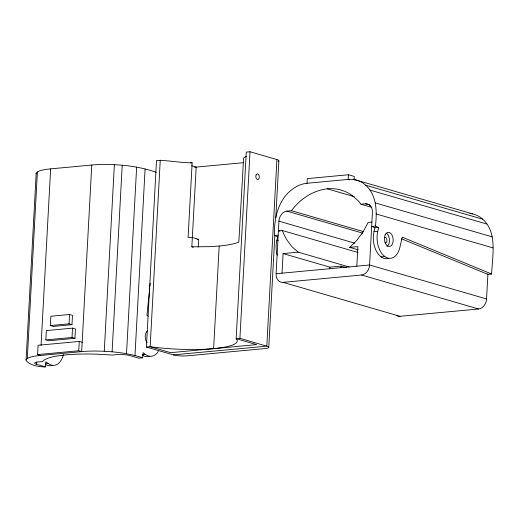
<?xml version="1.0" encoding="UTF-8"?>
<svg xmlns="http://www.w3.org/2000/svg" width="519" height="519" viewBox="0 0 519 519"><rect width="100%" height="100%" fill="white"/><g stroke="black" fill="none" stroke-linecap="round" stroke-linejoin="round"><path stroke-width="0.78" d="M381.056 256.879L384.793 256.529A19.015 11.658 84.7 0 1 377.761 231.279L378.662 227.419L375.412 226.076C377.313 211.142 376.788 192.341 362.859 183.025A38.03 29.207 -73.8 0 0 348.171 179.425L307.034 183.265A38.03 29.207 -73.8 0 0 291.808 189.656C277.976 200.399 273.974 218.83 274.441 235.496L277.691 236.839L276.789 240.699A19.015 11.658 84.7 0 0 277.191 255.199M401.492 238.734L487.886 274.389L491.629 274.038C492.278 255.536 498.428 229.619 479.835 216.994A38.03 29.207 -73.8 0 0 469.799 213.413M26.093 359.868L36.194 173.281M27.299 358.48L37.4 171.899M63.402 354.542A19.015 11.658 84.7 0 1 48.364 363.572L45.88 361.749L45.354 366.894L36.577 364.344L36.713 361.925M158.263 351.408A19.015 11.658 84.7 0 1 145.599 354.496L143.114 352.673L142.582 357.825C128.803 353.186 114.238 351.551 99.765 351.123A38.03 7.058 3.1 0 0 81.671 351.61L40.534 355.45L37.608 354.6L38.114 345.271L79.251 341.431L82.177 342.281M41.079 345.31L50.635 168.87L91.772 165.029A38.03 7.058 3.1 0 1 109.866 164.542C125.598 164.906 141.337 167.112 156.251 172.276M45.847 339.906L46.353 330.577L72.53 328.138L75.456 328.988L74.95 338.317L48.773 340.756L45.847 339.906L72.024 337.467L74.95 338.317M50.343 325.569L50.849 316.24L69.546 314.495L72.472 315.344L71.966 324.673L53.269 326.419L50.343 325.569L69.04 323.824L71.966 324.673M69.04 323.824L69.546 314.495M72.024 337.467L72.53 328.138M91.772 165.029L81.671 351.61L78.745 350.76L79.251 341.431M104.261 351.298L114.368 164.718M112.104 351.837L122.212 165.256M126.526 353.711L136.633 167.131M134.979 355.612L145.086 169.032M146.41 347.062L150.153 346.711A61.547 11.424 3.1 0 0 213.627 348.645A61.547 11.424 3.1 0 0 236.164 338.686L246.272 152.106L250.009 151.756L276.912 159.567L266.811 346.154A9.511 1.765 3.1 0 1 265.177 348.547L186.645 355.878A9.511 1.765 3.1 0 1 173.314 354.873L146.41 347.062L156.517 160.481C168.364 160.086 180.216 162.979 192.147 162.765L188.105 237.397L192.328 237.488L198.68 239.33L198.264 247.102M160.254 160.131L150.153 346.711L170.621 352.661L256.633 344.629L236.164 338.686L239.908 338.336L266.811 346.154L173.314 354.873M193.237 247.226L191.829 246.817L196.182 167.105L191.576 165.762M213.627 348.645L219.187 246.025A61.547 11.424 3.1 0 0 238.837 242.075L243.625 157.964L246.363 156.258M239.908 338.336L250.009 151.756M268.751 347.555L274.836 235.282M275.797 217.513L278.859 160.974M487.918 273.863L486.556 298.963A9.511 7.298 -73.8 0 1 478.57 308.987L400.039 316.318L283.069 282.349A9.511 7.298 -73.8 0 1 276.095 273.714L278.937 221.159A9.511 7.298 -73.8 0 1 286.923 211.129L291.464 210.708L363.508 231.623M282.025 273.163L283.089 253.57L298.159 252.163L349.248 267M307.034 183.265L307.287 178.601L348.424 174.76L354.276 176.46L354.107 179.568M329.792 268.777L329.876 267.162L283.089 253.57M341.009 267.733L341.093 266.111L329.876 267.162M348.424 174.76L348.171 179.425L349.637 179.846M356.819 266.182L357.883 246.59L349.637 247.362L356.482 240.732L362.924 232.136L368.172 222.43L371.909 222.08M149.751 287.98L146.942 315.318L148.155 316.207M149.913 286.371L150.244 283.153M388.601 258.274A19.015 11.658 84.7 0 1 376.586 251.527A19.015 11.658 84.7 0 1 374.024 231.63L374.926 227.77L378.662 227.419M36.058 173.742L36.336 172.833L38.815 171.173A38.03 7.058 3.1 0 1 50.635 168.87M291.464 210.708C299.911 199.153 312.834 190.538 327.204 188.806A61.547 47.261 -73.8 0 1 351.895 195.261L358.623 201.145L360.919 204.227L371.76 207.373M190.648 162.908L192.147 162.765M194.586 167.254L243.865 162.655M353.984 179.853L355.567 179.704L353.374 179.068M360.919 204.227L365.46 203.798L370.105 205.148M358.071 252.5L282.154 230.455L278.418 230.806L279.968 231.253M197.077 239.48L198.68 239.33M274.441 235.496L278.184 235.152M375.412 226.076L371.675 226.427L374.926 227.77M276.789 240.699L278.288 240.563M374.024 231.63L377.761 231.279M276.095 273.714L369.586 264.995L486.556 298.963M283.069 282.349L361.6 275.018L478.57 308.987M37.608 354.6L78.745 350.76M45.374 363.851L48.364 363.572M142.608 354.782L145.599 354.496M45.354 366.894C39.269 367.011 29.946 365.525 25.95 360.322L26.229 359.414L28.707 357.753A38.03 7.058 3.1 0 1 40.534 355.45M142.582 357.825L138.845 358.168L130.074 355.625A9.511 1.765 3.1 0 0 116.743 354.62L112.201 355.048L96.476 354.146A61.547 11.424 3.1 0 0 65.777 354.892C58.141 356.008 49.733 356.183 43.148 360.692L42.753 361.529L38.211 361.951A9.511 1.765 3.1 0 0 36.577 364.344M219.187 246.025L209.786 246.661L191.829 246.817M355.846 179.976L472.822 213.945M365.687 185.218L482.657 219.187M369.924 190.084L486.893 224.052M327.204 188.806L354.315 196.682M375.237 202.89L492.213 236.859M376.067 213.951L493.044 247.92M286.923 211.129L362.839 233.174M278.937 221.159L354.853 243.203M349.637 247.362L358.078 249.814M341.093 266.111L346.212 267.596M491.629 274.038L402.251 237.151L399.838 247.498A19.015 11.658 84.7 0 1 384.793 256.529M298.159 252.163L291.97 246.752L286.397 239.272L282.154 230.455M52.172 365.318A19.015 11.658 84.7 0 1 46.1 364.831M149.407 356.242A19.015 11.658 84.7 0 1 142.342 355.184M147.078 342.78A7.13 4.373 84.7 0 1 147.733 330.661M276.912 159.567A9.511 1.765 3.1 0 1 278.236 161.39M365.46 203.798A9.511 7.298 -73.8 0 1 372.434 212.433L369.586 264.995A9.511 7.298 -73.8 0 1 361.6 275.018M386.564 233.31A7.13 4.373 84.7 0 1 389.458 240.089A7.13 4.373 84.7 0 1 386.927 246.434M400.039 316.318A9.511 7.298 -73.8 0 1 396.367 315.416M384.443 237.468A2.855 1.752 84.7 0 1 386.921 239.914A2.855 1.752 84.7 0 1 385.033 242.95M256.127 174.851A2.855 1.752 84.7 0 0 257.418 179.496A2.855 1.752 84.7 0 0 259.163 175.733A2.855 1.752 84.7 0 0 256.127 174.851M385.189 234.789A7.13 4.373 84.7 0 0 388.42 246.382A7.13 4.373 84.7 0 0 392.786 236.995A7.13 4.373 84.7 0 0 385.189 234.789"/></g></svg>
